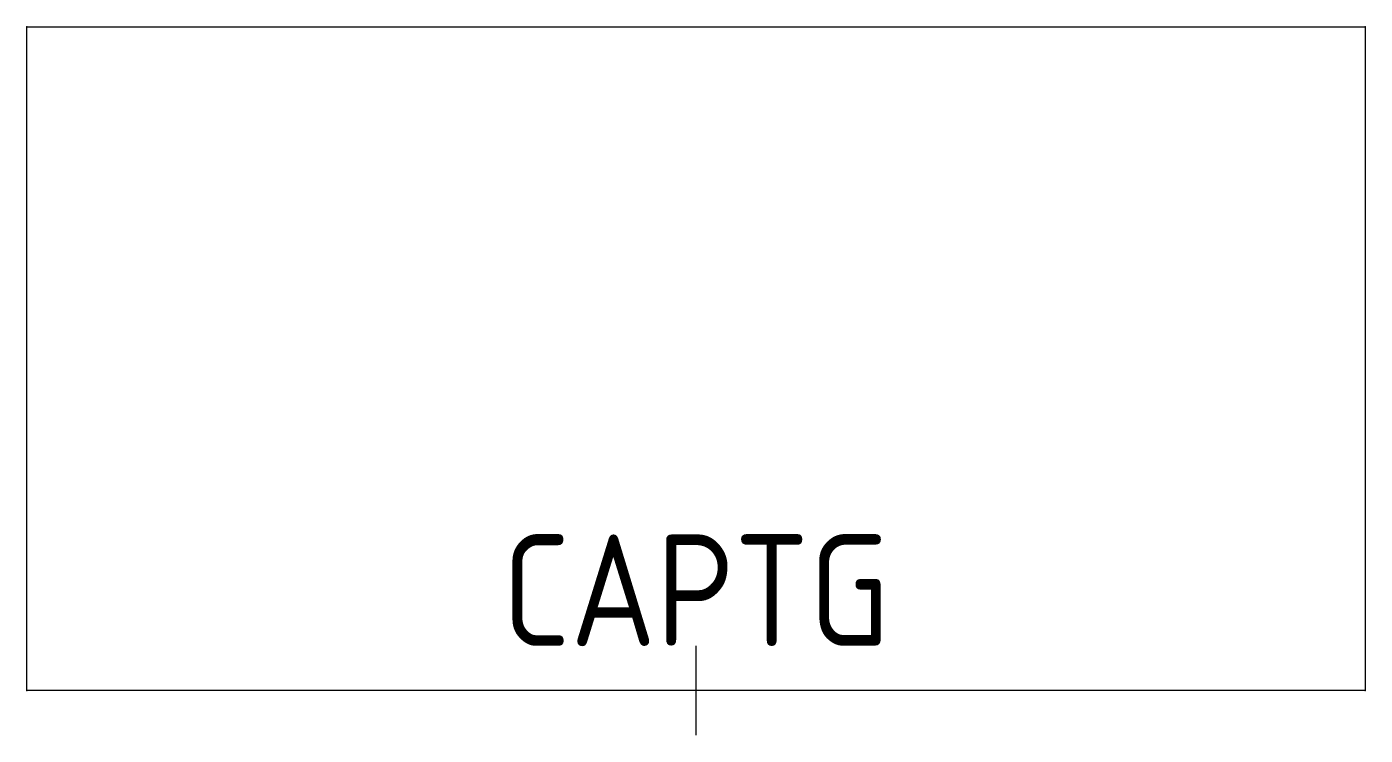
# Model space of a CAD drawing. Extents: x 0 to 30, y -15.9 to 0.
import ezdxf
from ezdxf.enums import TextEntityAlignment as Align

# ---------------------------------------------------------------- set-up
doc = ezdxf.new("R2010")
doc.units = 0
doc.header["$LTSCALE"] = 0.375
doc.header["$MEASUREMENT"] = 0
doc.layers.add('A-FURN-P-STOR', color=1, linetype='Continuous')
doc.layers.add('A-FURN-P-STOR-T', color=7, linetype='Continuous')
doc.styles.add('Notes', font='architxt.shx')

msp = doc.modelspace()

# ---------------------------------------------------------------- linework, layer by layer
at = {"layer": 'A-FURN-P-STOR'}
for p, q in [((0, 0), (30, 0)), ((0, -14.875), (0, 0)), ((30, 0), (30, -14.875)), ((15, -15.875), (15, -13.875)), ((30, -14.875), (0, -14.875))]:
    msp.add_line(p, q, dxfattribs=at)
for p in [(0, 0), (30, 0), (0, -14.875), (30, -14.875)]:
    msp.add_point(p, dxfattribs=at)

# ---------------------------------------------------------------- texts
at = {"layer": 'A-FURN-P-STOR-T', "style": 'Notes', "flags": 1}
for tag, s in [('CAPPN', '9BBL3015'), ('CAPMG', 'STC'), ('CAPMC', 'SC9'), ('CAPQT', '1'), ('CAPDH', '0.000000'), ('CAPGC', '')]:
    msp.add_attdef(tag, (0, 0), s, height=0.001, dxfattribs=at)
at = {"layer": 'A-FURN-P-STOR-T', "style": 'Notes'}
msp.add_attdef('CAPTG', text='SB/30', height=2.5, dxfattribs=at).set_placement((15, -13.875), align=Align.CENTER)

doc.saveas('drawing.dxf')
